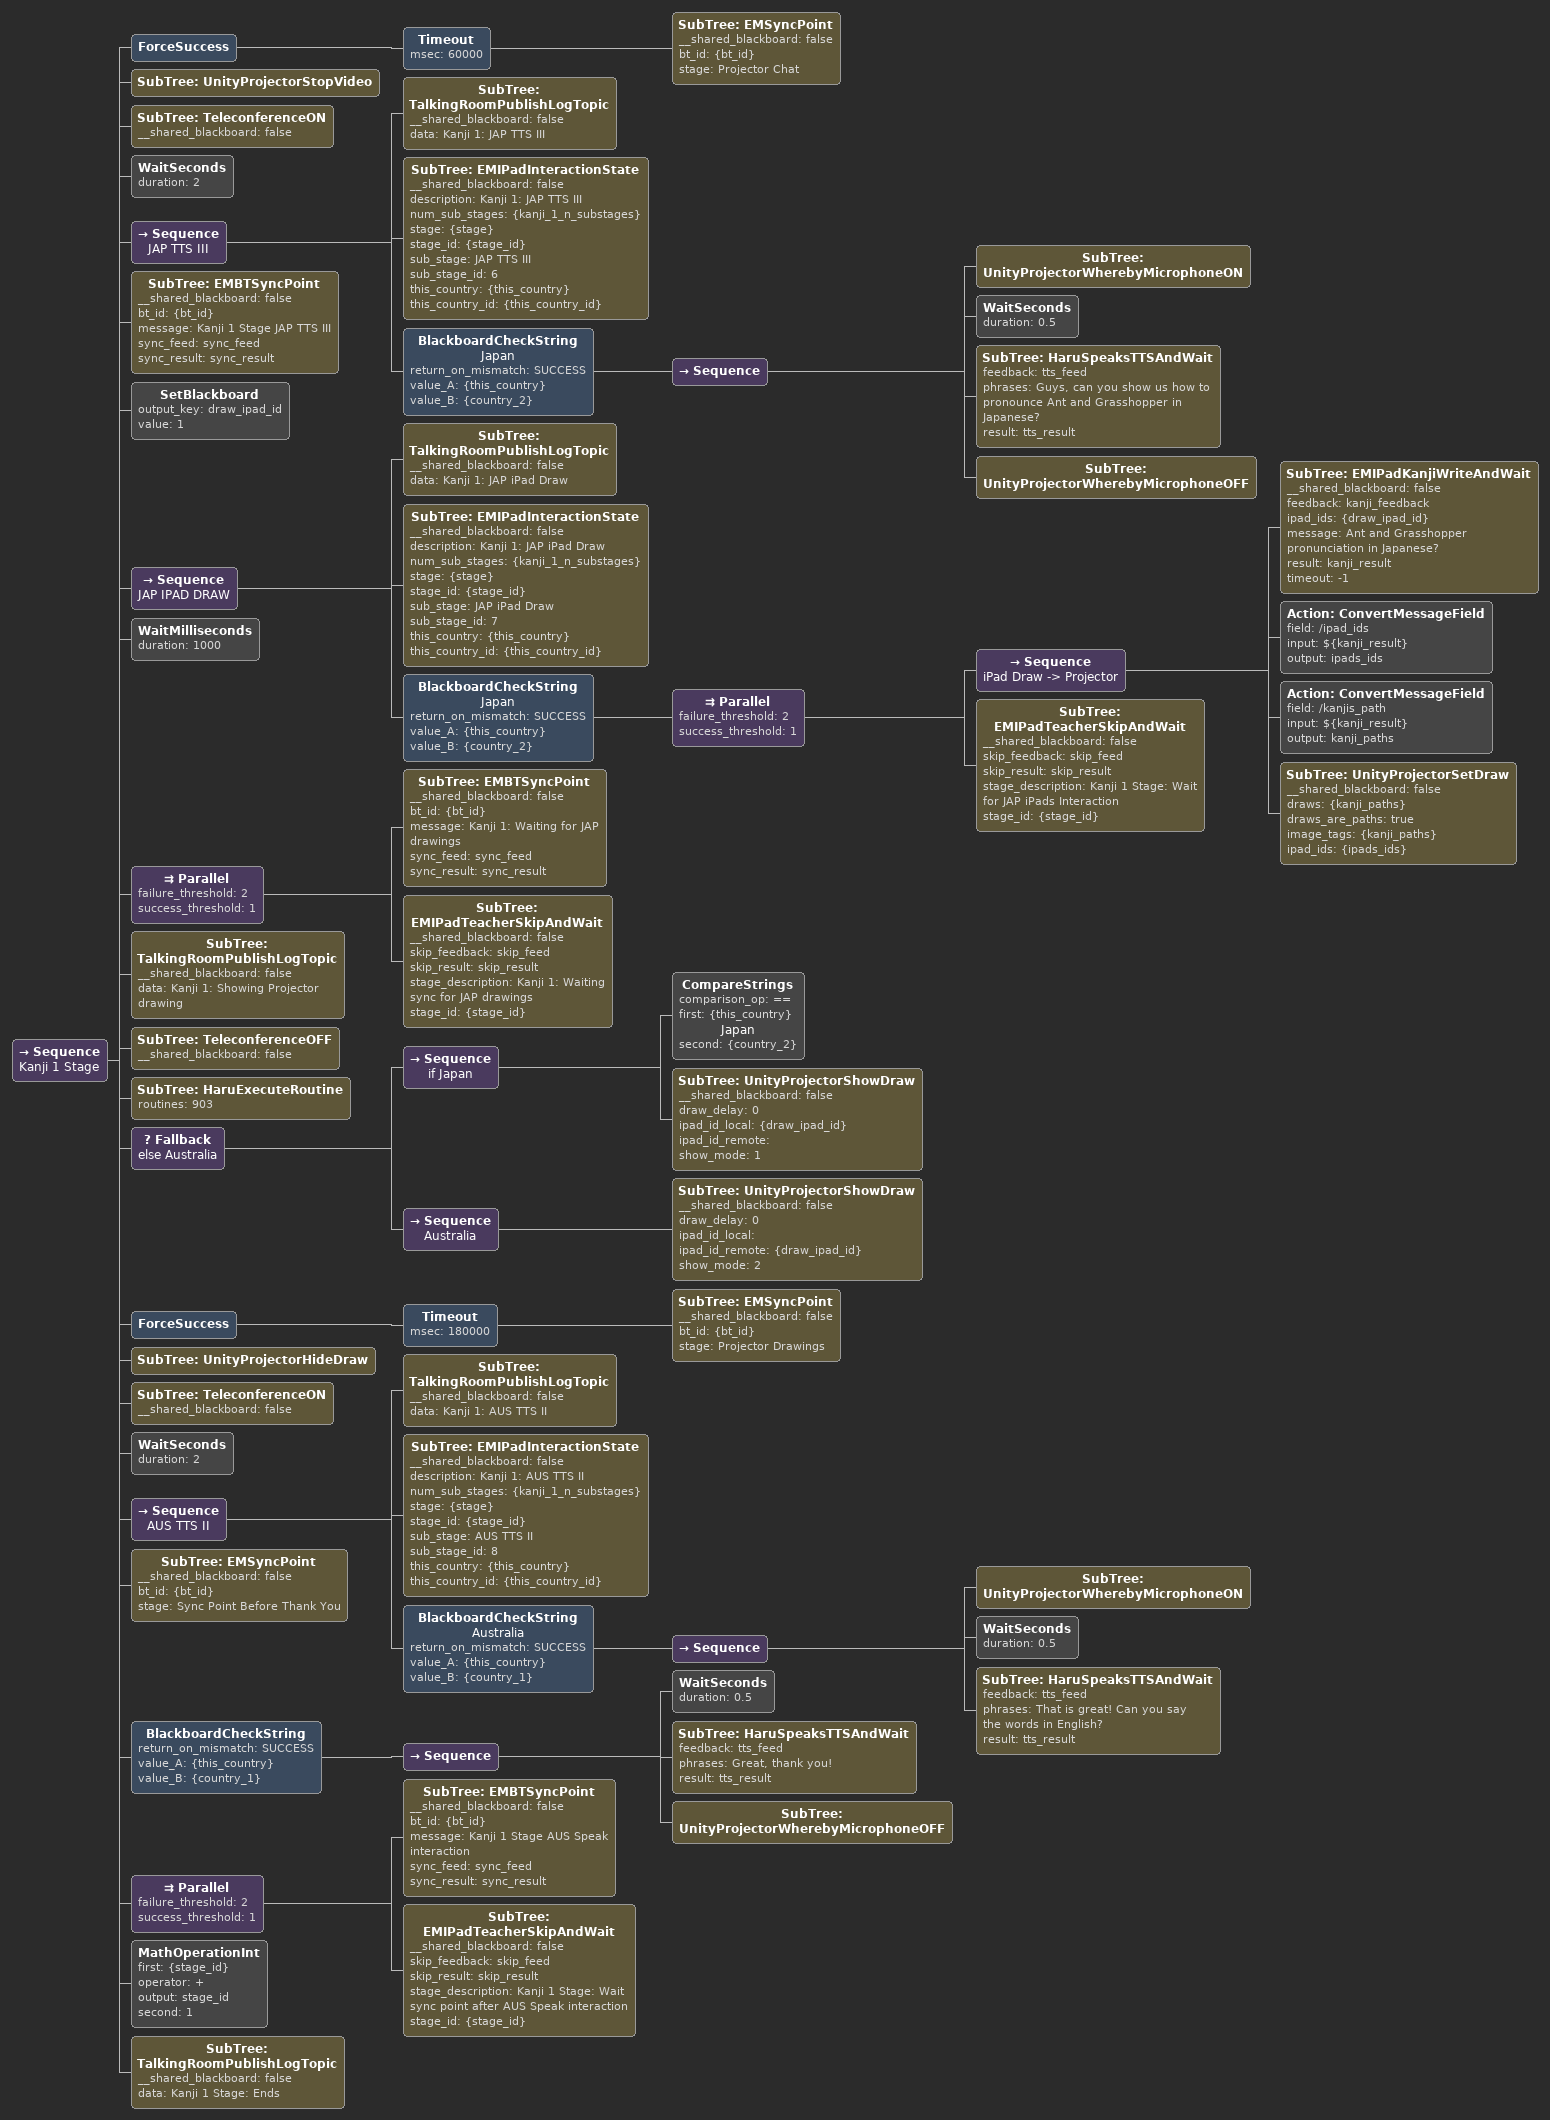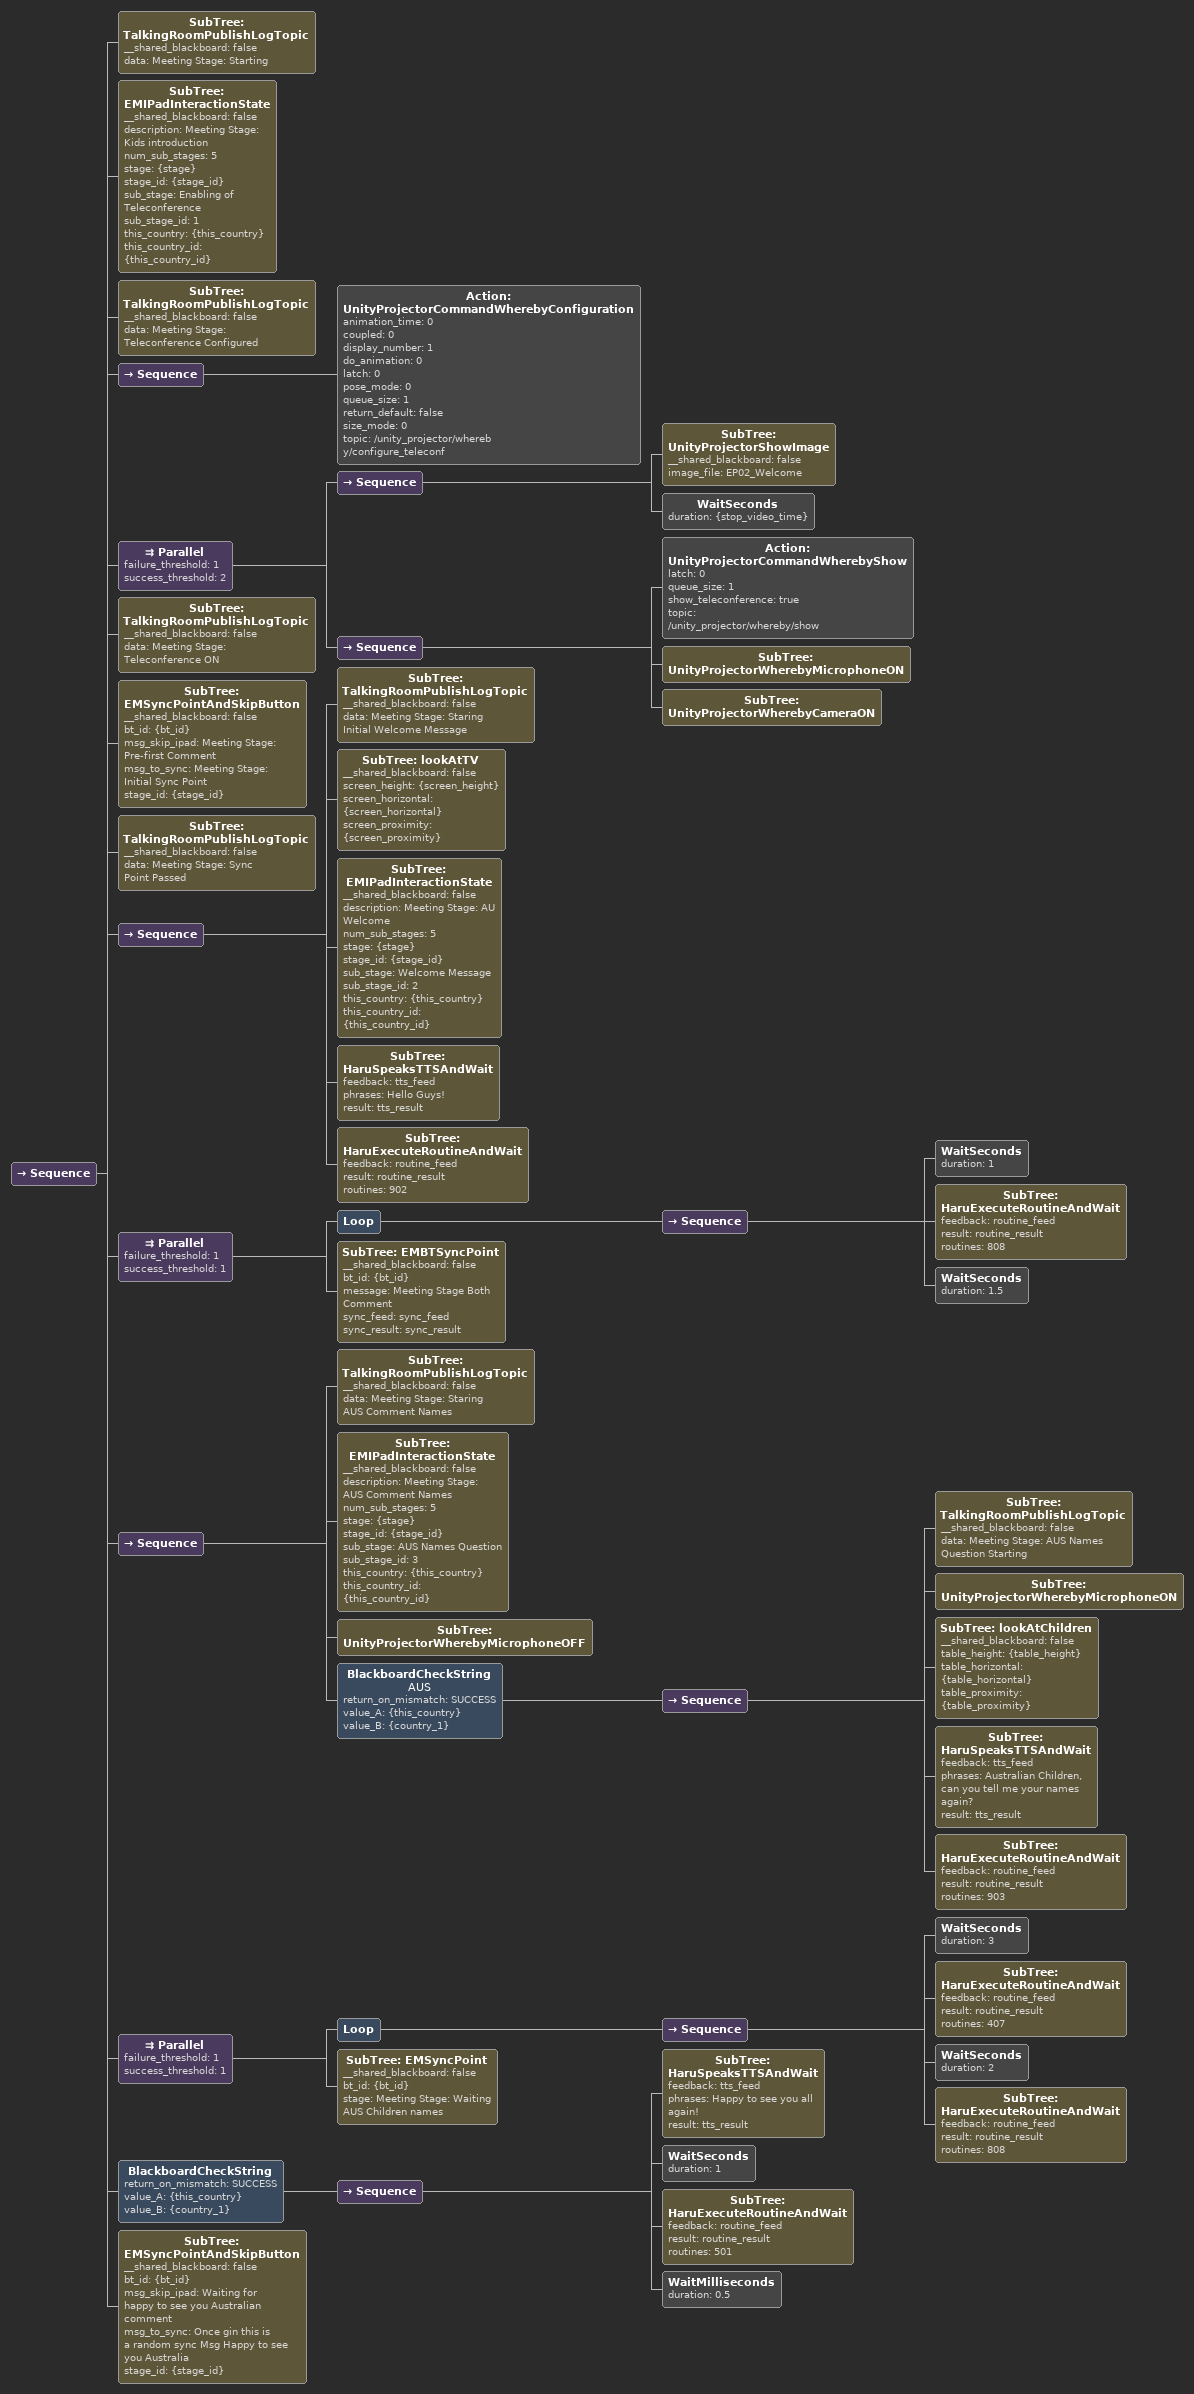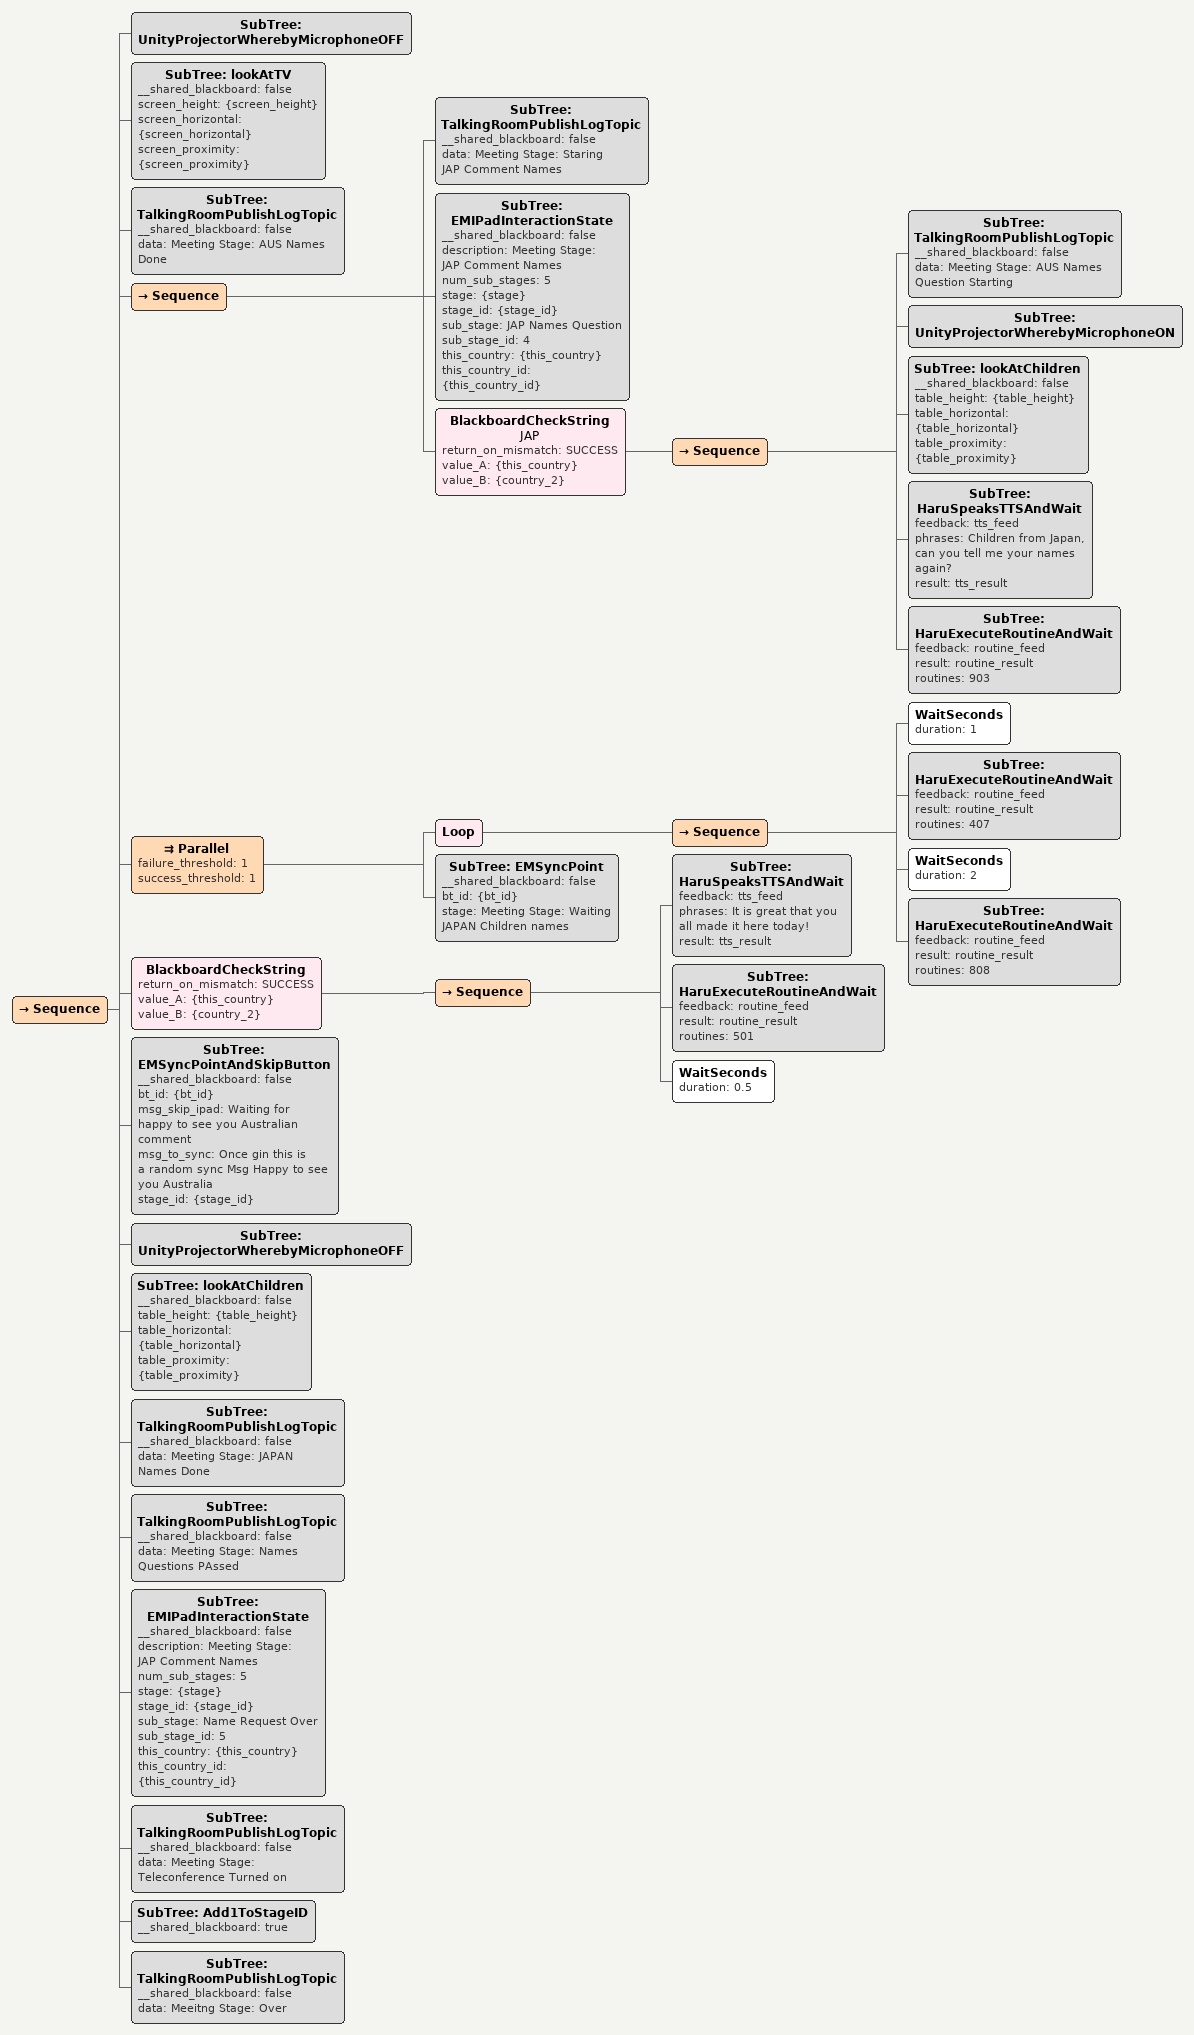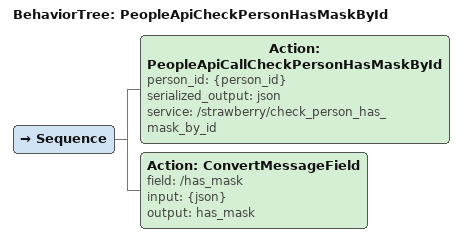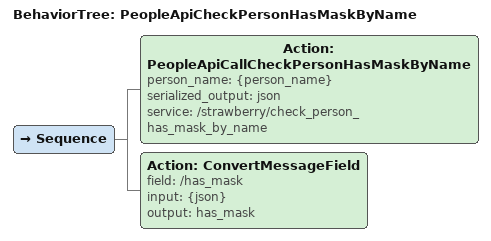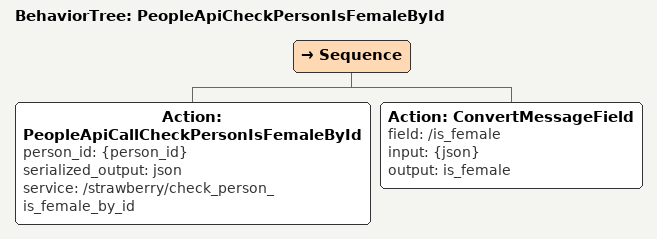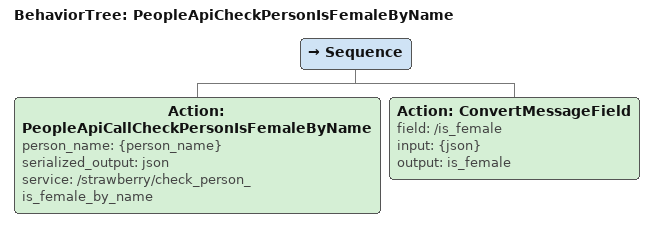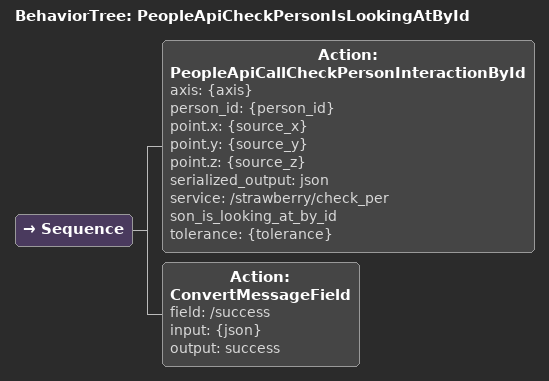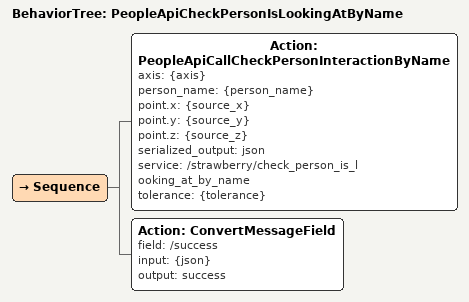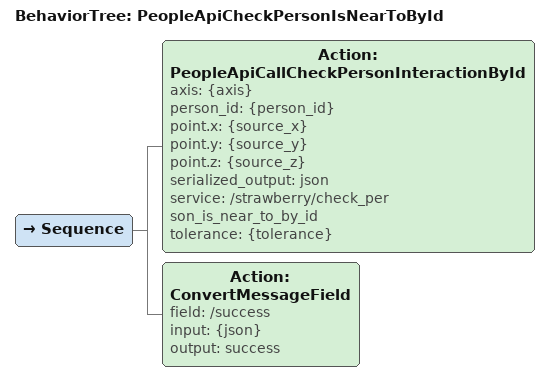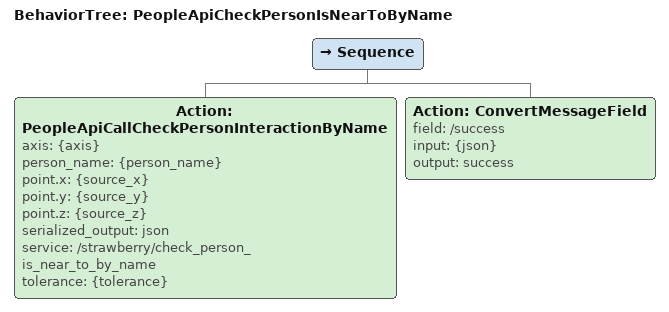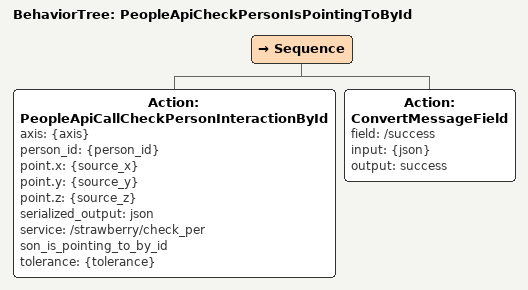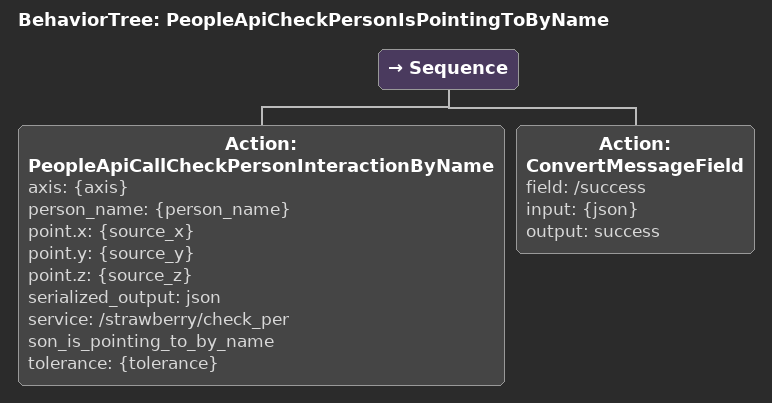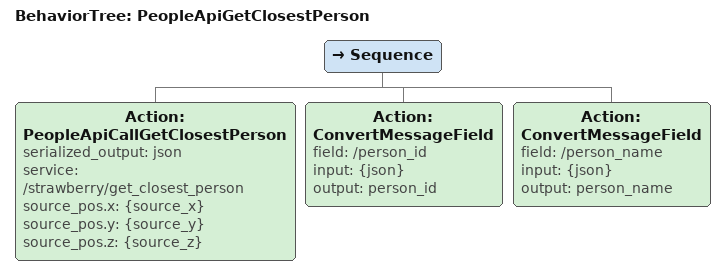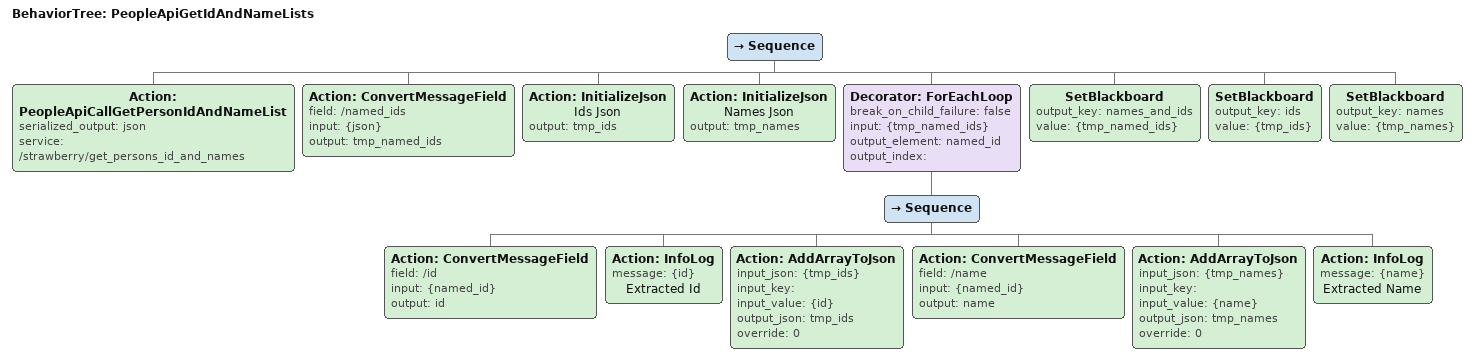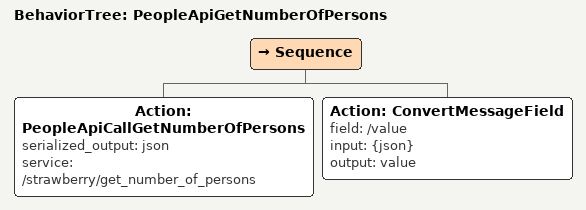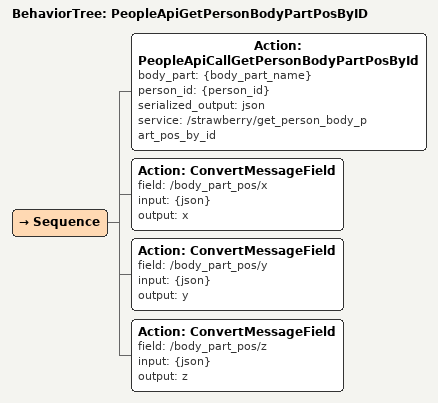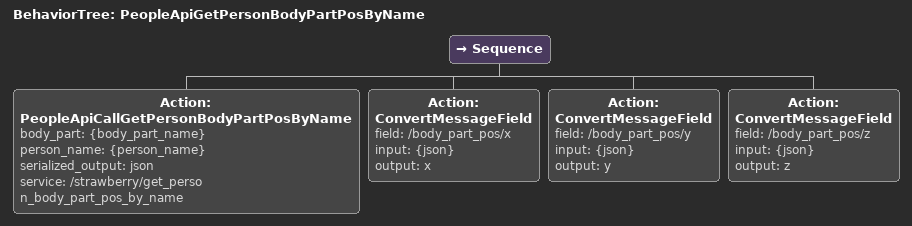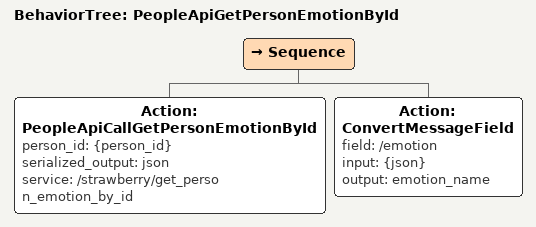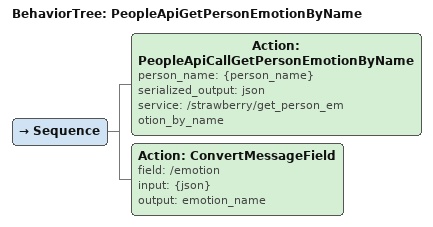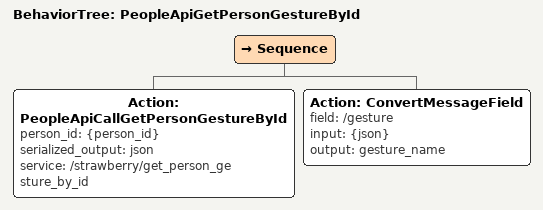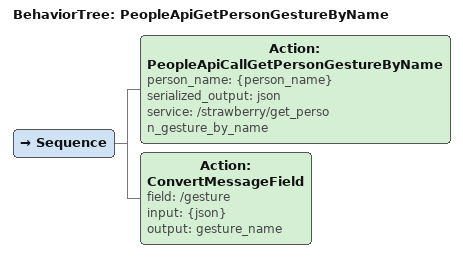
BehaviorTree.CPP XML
<Sequence name="Kanji 1 Stage">
    <ForceSuccess>
        <Timeout msec="60000">
            <SubTree ID="EMSyncPoint" __shared_blackboard="false" bt_id="{bt_id}" stage="Projector Chat"/>
        </Timeout>
    </ForceSuccess>
    <SubTree ID="UnityProjectorStopVideo"/>
    <SubTree ID="TeleconferenceON" __shared_blackboard="false"/>
    <WaitSeconds duration="2"/>
    <Sequence name="JAP TTS III">
        <SubTree ID="TalkingRoomPublishLogTopic" __shared_blackboard="false" data="Kanji 1: JAP TTS III"/>
        <SubTree ID="EMIPadInteractionState" __shared_blackboard="false" description="Kanji 1: JAP TTS III" num_sub_stages="{kanji_1_n_substages}" stage="{stage}" stage_id="{stage_id}" sub_stage="JAP TTS III" sub_stage_id="6" this_country="{this_country}" this_country_id="{this_country_id}"/>
        <BlackboardCheckString name="Japan" return_on_mismatch="SUCCESS" value_A="{this_country}" value_B="{country_2}">
            <Sequence>
                <SubTree ID="UnityProjectorWherebyMicrophoneON"/>
                <WaitSeconds duration="0.5"/>
                <SubTree ID="HaruSpeaksTTSAndWait" feedback="tts_feed" phrases="Guys, can you show us how to pronounce Ant and Grasshopper in Japanese?" result="tts_result"/>
                <SubTree ID="UnityProjectorWherebyMicrophoneOFF"/>
            </Sequence>
        </BlackboardCheckString>
    </Sequence>
    <SubTree ID="EMBTSyncPoint" __shared_blackboard="false" bt_id="{bt_id}" message="Kanji 1 Stage JAP TTS III" sync_feed="sync_feed" sync_result="sync_result"/>
    <SetBlackboard output_key="draw_ipad_id" value="1"/>
    <Sequence name="JAP IPAD DRAW">
        <SubTree ID="TalkingRoomPublishLogTopic" __shared_blackboard="false" data="Kanji 1: JAP iPad Draw"/>
        <SubTree ID="EMIPadInteractionState" __shared_blackboard="false" description="Kanji 1: JAP iPad Draw" num_sub_stages="{kanji_1_n_substages}" stage="{stage}" stage_id="{stage_id}" sub_stage="JAP iPad Draw" sub_stage_id="7" this_country="{this_country}" this_country_id="{this_country_id}"/>
        <BlackboardCheckString name="Japan" return_on_mismatch="SUCCESS" value_A="{this_country}" value_B="{country_2}">
            <Parallel failure_threshold="2" success_threshold="1">
                <Sequence name="iPad Draw -> Projector">
                    <SubTree ID="EMIPadKanjiWriteAndWait" __shared_blackboard="false" feedback="kanji_feedback" ipad_ids="{draw_ipad_id}" message="Ant and Grasshopper pronunciation in Japanese?" result="kanji_result" timeout="-1"/>
                    <Action ID="ConvertMessageField" field="/ipad_ids" input="${kanji_result}" output="ipads_ids"/>
                    <Action ID="ConvertMessageField" field="/kanjis_path" input="${kanji_result}" output="kanji_paths"/>
                    <SubTree ID="UnityProjectorSetDraw" __shared_blackboard="false" draws="{kanji_paths}" draws_are_paths="true" image_tags="{kanji_paths}" ipad_ids="{ipads_ids}"/>
                </Sequence>
                <SubTree ID="EMIPadTeacherSkipAndWait" __shared_blackboard="false" skip_feedback="skip_feed" skip_result="skip_result" stage_description="Kanji 1 Stage: Wait for JAP iPads Interaction" stage_id="{stage_id}"/>
            </Parallel>
        </BlackboardCheckString>
    </Sequence>
    <WaitMilliseconds duration="1000"/>
    <Parallel failure_threshold="2" success_threshold="1">
        <SubTree ID="EMBTSyncPoint" __shared_blackboard="false" bt_id="{bt_id}" message="Kanji 1: Waiting for JAP drawings" sync_feed="sync_feed" sync_result="sync_result"/>
        <SubTree ID="EMIPadTeacherSkipAndWait" __shared_blackboard="false" skip_feedback="skip_feed" skip_result="skip_result" stage_description="Kanji 1: Waiting sync for JAP drawings" stage_id="{stage_id}"/>
    </Parallel>
    <SubTree ID="TalkingRoomPublishLogTopic" __shared_blackboard="false" data="Kanji 1: Showing Projector drawing"/>
    <SubTree ID="TeleconferenceOFF" __shared_blackboard="false"/>
    <SubTree ID="HaruExecuteRoutine" routines="903"/>
    <Fallback name="else Australia">
        <Sequence name="if Japan">
            <CompareStrings comparison_op="==" first="{this_country}" name="Japan" second="{country_2}"/>
            <SubTree ID="UnityProjectorShowDraw" __shared_blackboard="false" draw_delay="0" ipad_id_local="{draw_ipad_id}" ipad_id_remote="" show_mode="1"/>
        </Sequence>
        <Sequence name="Australia">
            <SubTree ID="UnityProjectorShowDraw" __shared_blackboard="false" draw_delay="0" ipad_id_local="" ipad_id_remote="{draw_ipad_id}" show_mode="2"/>
        </Sequence>
    </Fallback>
    <ForceSuccess>
        <Timeout msec="180000">
            <SubTree ID="EMSyncPoint" __shared_blackboard="false" bt_id="{bt_id}" stage="Projector Drawings"/>
        </Timeout>
    </ForceSuccess>
    <SubTree ID="UnityProjectorHideDraw"/>
    <SubTree ID="TeleconferenceON" __shared_blackboard="false"/>
    <WaitSeconds duration="2"/>
    <Sequence name="AUS TTS II">
        <SubTree ID="TalkingRoomPublishLogTopic" __shared_blackboard="false" data="Kanji 1: AUS TTS II"/>
        <SubTree ID="EMIPadInteractionState" __shared_blackboard="false" description="Kanji 1: AUS TTS II" num_sub_stages="{kanji_1_n_substages}" stage="{stage}" stage_id="{stage_id}" sub_stage="AUS TTS II" sub_stage_id="8" this_country="{this_country}" this_country_id="{this_country_id}"/>
        <BlackboardCheckString name="Australia" return_on_mismatch="SUCCESS" value_A="{this_country}" value_B="{country_1}">
            <Sequence>
                <SubTree ID="UnityProjectorWherebyMicrophoneON"/>
                <WaitSeconds duration="0.5"/>
                <SubTree ID="HaruSpeaksTTSAndWait" feedback="tts_feed" phrases="That is great! Can you say the words in English?" result="tts_result"/>
            </Sequence>
        </BlackboardCheckString>
    </Sequence>
    <SubTree ID="EMSyncPoint" __shared_blackboard="false" bt_id="{bt_id}" stage="Sync Point Before Thank You "/>
    <BlackboardCheckString return_on_mismatch="SUCCESS" value_A="{this_country}" value_B="{country_1}">
        <Sequence>
            <WaitSeconds duration="0.5"/>
            <SubTree ID="HaruSpeaksTTSAndWait" feedback="tts_feed" phrases="Great, thank you!" result="tts_result"/>
            <SubTree ID="UnityProjectorWherebyMicrophoneOFF"/>
        </Sequence>
    </BlackboardCheckString>
    <Parallel failure_threshold="2" success_threshold="1">
        <SubTree ID="EMBTSyncPoint" __shared_blackboard="false" bt_id="{bt_id}" message="Kanji 1 Stage AUS Speak interaction" sync_feed="sync_feed" sync_result="sync_result"/>
        <SubTree ID="EMIPadTeacherSkipAndWait" __shared_blackboard="false" skip_feedback="skip_feed" skip_result="skip_result" stage_description="Kanji 1 Stage: Wait sync point after AUS Speak interaction" stage_id="{stage_id}"/>
    </Parallel>
    <MathOperationInt first="{stage_id}" operator="+" output="stage_id" second="1"/>
    <SubTree ID="TalkingRoomPublishLogTopic" __shared_blackboard="false" data="Kanji 1 Stage: Ends"/>
</Sequence>

<Sequence>
            <SubTree ID="TalkingRoomPublishLogTopic" __shared_blackboard="false" data="Meeting Stage: Starting"/>
            <SubTree ID="EMIPadInteractionState" __shared_blackboard="false" description="Meeting Stage: Kids introduction" num_sub_stages="5" stage="{stage}" stage_id="{stage_id}" sub_stage="Enabling of Teleconference" sub_stage_id="1" this_country="{this_country}" this_country_id="{this_country_id}"/>
            <SubTree ID="TalkingRoomPublishLogTopic" __shared_blackboard="false" data="Meeting Stage: Teleconference Configured"/>
            <Sequence>
                <Action ID="UnityProjectorCommandWherebyConfiguration" animation_time="0" coupled="0" display_number="1" do_animation="0" latch="0" pose_mode="0" queue_size="1" return_default="false" size_mode="0" topic="/unity_projector/whereby/configure_teleconf"/>
            </Sequence>
            <Parallel failure_threshold="1" success_threshold="2">
                <Sequence>
                    <SubTree ID="UnityProjectorShowImage" __shared_blackboard="false" image_file="EP02_Welcome"/>
                    <WaitSeconds duration="{stop_video_time}"/>
                </Sequence>
                <Sequence>
                    <Action ID="UnityProjectorCommandWherebyShow" latch="0" queue_size="1" show_teleconference="true" topic="/unity_projector/whereby/show"/>
                    <SubTree ID="UnityProjectorWherebyMicrophoneON"/>
                    <SubTree ID="UnityProjectorWherebyCameraON"/>
                </Sequence>
            </Parallel>
            <SubTree ID="TalkingRoomPublishLogTopic" __shared_blackboard="false" data="Meeting Stage: Teleconference ON"/>
            <SubTree ID="EMSyncPointAndSkipButton" __shared_blackboard="false" bt_id="{bt_id}" msg_skip_ipad="Meeting Stage: Pre-first Comment" msg_to_sync="Meeting Stage: Initial Sync Point" stage_id="{stage_id}"/>
            <SubTree ID="TalkingRoomPublishLogTopic" __shared_blackboard="false" data="Meeting Stage: Sync Point Passed"/>
            <Sequence>
                <SubTree ID="TalkingRoomPublishLogTopic" __shared_blackboard="false" data="Meeting Stage: Staring Initial Welcome Message"/>
                <SubTree ID="lookAtTV" __shared_blackboard="false" screen_height="{screen_height}" screen_horizontal="{screen_horizontal}" screen_proximity="{screen_proximity}"/>
                <SubTree ID="EMIPadInteractionState" __shared_blackboard="false" description="Meeting Stage: AU Welcome" num_sub_stages="5" stage="{stage}" stage_id="{stage_id}" sub_stage="Welcome Message" sub_stage_id="2" this_country="{this_country}" this_country_id="{this_country_id}"/>
                <SubTree ID="HaruSpeaksTTSAndWait" feedback="tts_feed" phrases=" Hello Guys!
" result="tts_result"/>
                <SubTree ID="HaruExecuteRoutineAndWait" feedback="routine_feed" result="routine_result" routines="902"/>
            </Sequence>
            <Parallel failure_threshold="1" success_threshold="1">
                <Loop>
                    <Sequence>
                        <WaitSeconds duration="1"/>
                        <SubTree ID="HaruExecuteRoutineAndWait" feedback="routine_feed" result="routine_result" routines="808"/>
                        <WaitSeconds duration="1.5"/>
                    </Sequence>
                </Loop>
                <SubTree ID="EMBTSyncPoint" __shared_blackboard="false" bt_id="{bt_id}" message="Meeting Stage Both Comment" sync_feed="sync_feed" sync_result="sync_result"/>
            </Parallel>
            <Sequence>
                <SubTree ID="TalkingRoomPublishLogTopic" __shared_blackboard="false" data="Meeting Stage: Staring AUS Comment Names"/>
                <SubTree ID="EMIPadInteractionState" __shared_blackboard="false" description="Meeting Stage: AUS Comment Names" num_sub_stages="5" stage="{stage}" stage_id="{stage_id}" sub_stage="AUS Names Question" sub_stage_id="3" this_country="{this_country}" this_country_id="{this_country_id}"/>
                <SubTree ID="UnityProjectorWherebyMicrophoneOFF"/>
                <BlackboardCheckString name="AUS" return_on_mismatch="SUCCESS" value_A="{this_country}" value_B="{country_1}">
                    <Sequence>
                        <SubTree ID="TalkingRoomPublishLogTopic" __shared_blackboard="false" data="Meeting Stage: AUS Names Question Starting"/>
                        <SubTree ID="UnityProjectorWherebyMicrophoneON"/>
                        <SubTree ID="lookAtChildren" __shared_blackboard="false" table_height="{table_height}" table_horizontal="{table_horizontal}" table_proximity="{table_proximity}"/>
                        <SubTree ID="HaruSpeaksTTSAndWait" feedback="tts_feed" phrases="Australian Children, can you tell me your names again?" result="tts_result"/>
                        <SubTree ID="HaruExecuteRoutineAndWait" feedback="routine_feed" result="routine_result" routines="903"/>
                    </Sequence>
                </BlackboardCheckString>
            </Sequence>
            <Parallel failure_threshold="1" success_threshold="1">
                <Loop>
                    <Sequence>
                        <WaitSeconds duration="3"/>
                        <SubTree ID="HaruExecuteRoutineAndWait" feedback="routine_feed" result="routine_result" routines="407"/>
                        <WaitSeconds duration="2"/>
                        <SubTree ID="HaruExecuteRoutineAndWait" feedback="routine_feed" result="routine_result" routines="808"/>
                    </Sequence>
                </Loop>
                <SubTree ID="EMSyncPoint" __shared_blackboard="false" bt_id="{bt_id}" stage="Meeting Stage: Waiting AUS Children names"/>
            </Parallel>
            <BlackboardCheckString return_on_mismatch="SUCCESS" value_A="{this_country}" value_B="{country_1}">
                <Sequence>
                    <SubTree ID="HaruSpeaksTTSAndWait" feedback="tts_feed" phrases="Happy to see you all again!" result="tts_result"/>
                    <WaitSeconds duration="1"/>
                    <SubTree ID="HaruExecuteRoutineAndWait" feedback="routine_feed" result="routine_result" routines="501"/>
                    <WaitMilliseconds duration="0.5"/>
                </Sequence>
            </BlackboardCheckString>
            <SubTree ID="EMSyncPointAndSkipButton" __shared_blackboard="false" bt_id="{bt_id}" msg_skip_ipad="Waiting for happy to see you Australian comment" msg_to_sync="Once gin this is a random sync Msg Happy to see you Australia" stage_id="{stage_id}"/>
        </Sequence>

<Sequence>
    <SubTree ID="UnityProjectorWherebyMicrophoneOFF"/>
    <SubTree ID="lookAtTV" __shared_blackboard="false" screen_height="{screen_height}" screen_horizontal="{screen_horizontal}" screen_proximity="{screen_proximity}"/>
    <SubTree ID="TalkingRoomPublishLogTopic" __shared_blackboard="false" data="Meeting Stage: AUS Names Done"/>
    <Sequence>
        <SubTree ID="TalkingRoomPublishLogTopic" __shared_blackboard="false" data="Meeting Stage: Staring JAP Comment Names"/>
        <SubTree ID="EMIPadInteractionState" __shared_blackboard="false" description="Meeting Stage: JAP Comment Names" num_sub_stages="5" stage="{stage}" stage_id="{stage_id}" sub_stage="JAP Names Question" sub_stage_id="4" this_country="{this_country}" this_country_id="{this_country_id}"/>
        <BlackboardCheckString name="JAP" return_on_mismatch="SUCCESS" value_A="{this_country}" value_B="{country_2}">
            <Sequence>
                <SubTree ID="TalkingRoomPublishLogTopic" __shared_blackboard="false" data="Meeting Stage: AUS Names Question Starting"/>
                <SubTree ID="UnityProjectorWherebyMicrophoneON"/>
                <SubTree ID="lookAtChildren" __shared_blackboard="false" table_height="{table_height}" table_horizontal="{table_horizontal}" table_proximity="{table_proximity}"/>
                <SubTree ID="HaruSpeaksTTSAndWait" feedback="tts_feed" phrases="Children from Japan, can you tell me your names again?" result="tts_result"/>
                <SubTree ID="HaruExecuteRoutineAndWait" feedback="routine_feed" result="routine_result" routines="903"/>
            </Sequence>
        </BlackboardCheckString>
    </Sequence>
    <Parallel failure_threshold="1" success_threshold="1">
        <Loop>
            <Sequence>
                <WaitSeconds duration="1"/>
                <SubTree ID="HaruExecuteRoutineAndWait" feedback="routine_feed" result="routine_result" routines="407"/>
                <WaitSeconds duration="2"/>
                <SubTree ID="HaruExecuteRoutineAndWait" feedback="routine_feed" result="routine_result" routines="808"/>
            </Sequence>
        </Loop>
        <SubTree ID="EMSyncPoint" __shared_blackboard="false" bt_id="{bt_id}" stage="Meeting Stage: Waiting JAPAN Children names"/>
    </Parallel>
    <BlackboardCheckString return_on_mismatch="SUCCESS" value_A="{this_country}" value_B="{country_2}">
        <Sequence>
            <SubTree ID="HaruSpeaksTTSAndWait" feedback="tts_feed" phrases="It is great that you all made it here today! " result="tts_result"/>
            <SubTree ID="HaruExecuteRoutineAndWait" feedback="routine_feed" result="routine_result" routines="501"/>
            <WaitSeconds duration="0.5"/>
        </Sequence>
    </BlackboardCheckString>
    <SubTree ID="EMSyncPointAndSkipButton" __shared_blackboard="false" bt_id="{bt_id}" msg_skip_ipad="Waiting for happy to see you Australian comment" msg_to_sync="Once gin this is a random sync Msg Happy to see you Australia" stage_id="{stage_id}"/>
    <SubTree ID="UnityProjectorWherebyMicrophoneOFF"/>
    <SubTree ID="lookAtChildren" __shared_blackboard="false" table_height="{table_height}" table_horizontal="{table_horizontal}" table_proximity="{table_proximity}"/>
    <SubTree ID="TalkingRoomPublishLogTopic" __shared_blackboard="false" data="Meeting Stage: JAPAN Names Done"/>
    <SubTree ID="TalkingRoomPublishLogTopic" __shared_blackboard="false" data="Meeting Stage: Names Questions PAssed"/>
    <SubTree ID="EMIPadInteractionState" __shared_blackboard="false" description="Meeting Stage: JAP Comment Names" num_sub_stages="5" stage="{stage}" stage_id="{stage_id}" sub_stage="Name Request Over" sub_stage_id="5" this_country="{this_country}" this_country_id="{this_country_id}"/>
    <SubTree ID="TalkingRoomPublishLogTopic" __shared_blackboard="false" data="Meeting Stage: Teleconference Turned on"/>
    <SubTree ID="Add1ToStageID" __shared_blackboard="true"/>
    <SubTree ID="TalkingRoomPublishLogTopic" __shared_blackboard="false" data="Meeitng Stage: Over"/>
</Sequence>

<BehaviorTree ID="PeopleApiCheckPersonHasMaskById">
    <Sequence>
        <Action ID="PeopleApiCallCheckPersonHasMaskById" person_id="{person_id}" serialized_output="json" service="/strawberry/check_person_has_mask_by_id"/>
        <Action ID="ConvertMessageField" field="/has_mask" input="{json}" output="has_mask"/>
    </Sequence>
</BehaviorTree>

<BehaviorTree ID="PeopleApiCheckPersonHasMaskByName">
    <Sequence>
        <Action ID="PeopleApiCallCheckPersonHasMaskByName" person_name="{person_name}" serialized_output="json" service="/strawberry/check_person_has_mask_by_name"/>
        <Action ID="ConvertMessageField" field="/has_mask" input="{json}" output="has_mask"/>
    </Sequence>
</BehaviorTree>

<BehaviorTree ID="PeopleApiCheckPersonIsFemaleById">
    <Sequence>
        <Action ID="PeopleApiCallCheckPersonIsFemaleById" person_id="{person_id}" serialized_output="json" service="/strawberry/check_person_is_female_by_id"/>
        <Action ID="ConvertMessageField" field="/is_female" input="{json}" output="is_female"/>
    </Sequence>
</BehaviorTree>

<BehaviorTree ID="PeopleApiCheckPersonIsFemaleByName">
    <Sequence>
        <Action ID="PeopleApiCallCheckPersonIsFemaleByName" person_name="{person_name}" serialized_output="json" service="/strawberry/check_person_is_female_by_name"/>
        <Action ID="ConvertMessageField" field="/is_female" input="{json}" output="is_female"/>
    </Sequence>
</BehaviorTree>

<BehaviorTree ID="PeopleApiCheckPersonIsLookingAtById">
    <Sequence>
        <Action ID="PeopleApiCallCheckPersonInteractionById" axis="{axis}" person_id="{person_id}" point.x="{source_x}" point.y="{source_y}" point.z="{source_z}" serialized_output="json" service="/strawberry/check_person_is_looking_at_by_id" tolerance="{tolerance}"/>
        <Action ID="ConvertMessageField" field="/success" input="{json}" output="success"/>
    </Sequence>
</BehaviorTree>

<BehaviorTree ID="PeopleApiCheckPersonIsLookingAtByName">
    <Sequence>
        <Action ID="PeopleApiCallCheckPersonInteractionByName" axis="{axis}" person_name="{person_name}" point.x="{source_x}" point.y="{source_y}" point.z="{source_z}" serialized_output="json" service="/strawberry/check_person_is_looking_at_by_name" tolerance="{tolerance}"/>
        <Action ID="ConvertMessageField" field="/success" input="{json}" output="success"/>
    </Sequence>
</BehaviorTree>

<BehaviorTree ID="PeopleApiCheckPersonIsNearToById">
    <Sequence>
        <Action ID="PeopleApiCallCheckPersonInteractionById" axis="{axis}" person_id="{person_id}" point.x="{source_x}" point.y="{source_y}" point.z="{source_z}" serialized_output="json" service="/strawberry/check_person_is_near_to_by_id" tolerance="{tolerance}"/>
        <Action ID="ConvertMessageField" field="/success" input="{json}" output="success"/>
    </Sequence>
</BehaviorTree>

<BehaviorTree ID="PeopleApiCheckPersonIsNearToByName">
    <Sequence>
        <Action ID="PeopleApiCallCheckPersonInteractionByName" axis="{axis}" person_name="{person_name}" point.x="{source_x}" point.y="{source_y}" point.z="{source_z}" serialized_output="json" service="/strawberry/check_person_is_near_to_by_name" tolerance="{tolerance}"/>
        <Action ID="ConvertMessageField" field="/success" input="{json}" output="success"/>
    </Sequence>
</BehaviorTree>

<BehaviorTree ID="PeopleApiCheckPersonIsPointingToById">
    <Sequence>
        <Action ID="PeopleApiCallCheckPersonInteractionById" axis="{axis}" person_id="{person_id}" point.x="{source_x}" point.y="{source_y}" point.z="{source_z}" serialized_output="json" service="/strawberry/check_person_is_pointing_to_by_id" tolerance="{tolerance}"/>
        <Action ID="ConvertMessageField" field="/success" input="{json}" output="success"/>
    </Sequence>
</BehaviorTree>

<BehaviorTree ID="PeopleApiCheckPersonIsPointingToByName">
    <Sequence>
        <Action ID="PeopleApiCallCheckPersonInteractionByName" axis="{axis}" person_name="{person_name}" point.x="{source_x}" point.y="{source_y}" point.z="{source_z}" serialized_output="json" service="/strawberry/check_person_is_pointing_to_by_name" tolerance="{tolerance}"/>
        <Action ID="ConvertMessageField" field="/success" input="{json}" output="success"/>
    </Sequence>
</BehaviorTree>

<BehaviorTree ID="PeopleApiGetClosestPerson">
    <Sequence>
        <Action ID="PeopleApiCallGetClosestPerson" serialized_output="json" service="/strawberry/get_closest_person" source_pos.x="{source_x}" source_pos.y="{source_y}" source_pos.z="{source_z}"/>
        <Action ID="ConvertMessageField" field="/person_id" input="{json}" output="person_id"/>
        <Action ID="ConvertMessageField" field="/person_name" input="{json}" output="person_name"/>
    </Sequence>
</BehaviorTree>

<BehaviorTree ID="PeopleApiGetIdAndNameLists">
    <Sequence>
        <Action ID="PeopleApiCallGetPersonIdAndNameList" serialized_output="json" service="/strawberry/get_persons_id_and_names"/>
        <Action ID="ConvertMessageField" field="/named_ids" input="{json}" output="tmp_named_ids"/>
        <Action ID="InitializeJson" name="Ids Json" output="tmp_ids"/>
        <Action ID="InitializeJson" name="Names Json" output="tmp_names"/>
        <Decorator ID="ForEachLoop" break_on_child_failure="false" input="{tmp_named_ids}" output_element="named_id" output_index="">
            <Sequence>
                <Action ID="ConvertMessageField" field="/id" input="{named_id}" output="id"/>
                <Action ID="InfoLog" message="{id}" name="Extracted Id"/>
                <Action ID="AddArrayToJson" input_json="{tmp_ids}" input_key="" input_value="{id}" output_json="tmp_ids" override="0"/>
                <Action ID="ConvertMessageField" field="/name" input="{named_id}" output="name"/>
                <Action ID="AddArrayToJson" input_json="{tmp_names}" input_key="" input_value="{name}" output_json="tmp_names" override="0"/>
                <Action ID="InfoLog" message="{name}" name="Extracted Name"/>
            </Sequence>
        </Decorator>
        <SetBlackboard output_key="names_and_ids" value="{tmp_named_ids}"/>
        <SetBlackboard output_key="ids" value="{tmp_ids}"/>
        <SetBlackboard output_key="names" value="{tmp_names}"/>
    </Sequence>
</BehaviorTree>

<BehaviorTree ID="PeopleApiGetNumberOfPersons">
    <Sequence>
        <Action ID="PeopleApiCallGetNumberOfPersons" serialized_output="json" service="/strawberry/get_number_of_persons"/>
        <Action ID="ConvertMessageField" field="/value" input="{json}" output="value"/>
    </Sequence>
</BehaviorTree>

<BehaviorTree ID="PeopleApiGetPersonBodyPartPosByID">
    <Sequence>
        <Action ID="PeopleApiCallGetPersonBodyPartPosById" body_part="{body_part_name}" person_id="{person_id}" serialized_output="json" service="/strawberry/get_person_body_part_pos_by_id"/>
        <Action ID="ConvertMessageField" field="/body_part_pos/x" input="{json}" output="x"/>
        <Action ID="ConvertMessageField" field="/body_part_pos/y" input="{json}" output="y"/>
        <Action ID="ConvertMessageField" field="/body_part_pos/z" input="{json}" output="z"/>
    </Sequence>
</BehaviorTree>

<BehaviorTree ID="PeopleApiGetPersonBodyPartPosByName">
    <Sequence>
        <Action ID="PeopleApiCallGetPersonBodyPartPosByName" body_part="{body_part_name}" person_name="{person_name}" serialized_output="json" service="/strawberry/get_person_body_part_pos_by_name"/>
        <Action ID="ConvertMessageField" field="/body_part_pos/x" input="{json}" output="x"/>
        <Action ID="ConvertMessageField" field="/body_part_pos/y" input="{json}" output="y"/>
        <Action ID="ConvertMessageField" field="/body_part_pos/z" input="{json}" output="z"/>
    </Sequence>
</BehaviorTree>

<BehaviorTree ID="PeopleApiGetPersonEmotionById">
    <Sequence>
        <Action ID="PeopleApiCallGetPersonEmotionById" person_id="{person_id}" serialized_output="json" service="/strawberry/get_person_emotion_by_id"/>
        <Action ID="ConvertMessageField" field="/emotion" input="{json}" output="emotion_name"/>
    </Sequence>
</BehaviorTree>

<BehaviorTree ID="PeopleApiGetPersonEmotionByName">
    <Sequence>
        <Action ID="PeopleApiCallGetPersonEmotionByName" person_name="{person_name}" serialized_output="json" service="/strawberry/get_person_emotion_by_name"/>
        <Action ID="ConvertMessageField" field="/emotion" input="{json}" output="emotion_name"/>
    </Sequence>
</BehaviorTree>

<BehaviorTree ID="PeopleApiGetPersonGestureById">
    <Sequence>
        <Action ID="PeopleApiCallGetPersonGestureById" person_id="{person_id}" serialized_output="json" service="/strawberry/get_person_gesture_by_id"/>
        <Action ID="ConvertMessageField" field="/gesture" input="{json}" output="gesture_name"/>
    </Sequence>
</BehaviorTree>

<BehaviorTree ID="PeopleApiGetPersonGestureByName">
    <Sequence>
        <Action ID="PeopleApiCallGetPersonGestureByName" person_name="{person_name}" serialized_output="json" service="/strawberry/get_person_gesture_by_name"/>
        <Action ID="ConvertMessageField" field="/gesture" input="{json}" output="gesture_name"/>
    </Sequence>
</BehaviorTree>
